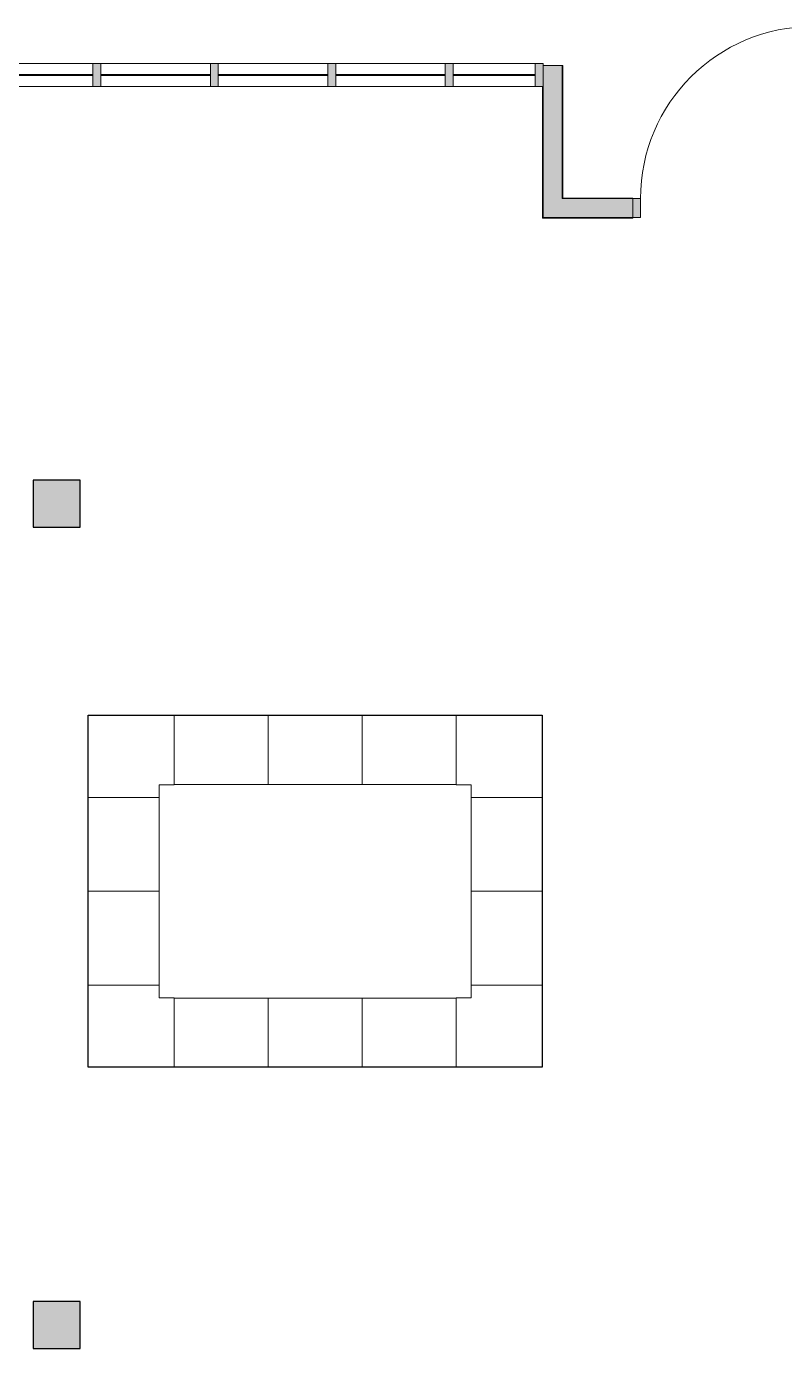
# Model space of a CAD drawing. Header units: inches. Extents: x -3640 to -1418, y -3630 to 137.
# Drawn here: x -2424.1 to -2230.5, y -3246.6 to -2908.6 of the extents above; entities that cross this region are included whole.
import ezdxf

# ---------------------------------------------------------------- set-up
doc = ezdxf.new("R2010")
doc.units = ezdxf.units.IN
doc.header["$MEASUREMENT"] = 0
for name, color, linetype, lineweight in [('A-DOOR', 31, 'Continuous', 13), ('A-DOOR-FRAM', 31, 'Continuous', 13), ('A-FLOR', 192, 'Continuous', 13), ('A-GLAZ-CURT', 52, 'Continuous', 13), ('A-GLAZ-CWMG', 51, 'Continuous', 13), ('A-WALL-PATT', 111, 'Continuous', 13), ('I-WALL', 2, 'Continuous', 13), ('S-COLS', 52, 'Continuous', 13)]:
    doc.layers.add(name, color=color, linetype=linetype, lineweight=lineweight)

# ---------------------------------------------------------------- blocks, each defined once
blk = doc.blocks.new('15830016-STRUCT_MARTINEZ-MOORE_CENTRAL_v2018_rvt-1-DIMENSION PLAN - LEVEL 1 _567_ - 2__ - CAD')
at = {"layer": 'S-COLS', "lineweight": 5}
for points in [[(-2410.4, -3036.58), (-2410.4, -3024.58), (-2422.4, -3024.58), (-2422.4, -3036.58)], [(-2410.4, -3246.58), (-2410.4, -3234.58), (-2422.4, -3234.58), (-2422.4, -3246.58)]]:
    blk.add_hatch(color=50, dxfattribs=at).paths.add_polyline_path(points, flags=0)
at = {"layer": 'A-FLOR', "color": 253, "lineweight": 25}
for p, q in [((-2408.4, -3084.63), (-2292.4, -3084.63)), ((-2408.4, -3174.63), (-2408.4, -3084.63)), ((-2292.4, -3084.63), (-2292.4, -3174.63)), ((-2292.4, -3174.63), (-2408.4, -3174.63))]:
    blk.add_line(p, q, dxfattribs=at)
at = {"layer": 'S-COLS', "color": 253, "lineweight": 25}
for p, q in [((-2410.4, -3024.58), (-2422.4, -3024.58)), ((-2422.4, -3024.58), (-2422.4, -3036.58)), ((-2410.4, -3036.58), (-2410.4, -3024.58)), ((-2422.4, -3036.58), (-2410.4, -3036.58)), ((-2410.4, -3234.58), (-2422.4, -3234.58)), ((-2422.4, -3234.58), (-2422.4, -3246.58)), ((-2410.4, -3246.58), (-2410.4, -3234.58)), ((-2422.4, -3246.58), (-2410.4, -3246.58))]:
    blk.add_line(p, q, dxfattribs=at)
blk = doc.blocks.new('Basic Wall _ B3-4 7_8_-BSALS - ___-3567897-DIMENSION PLAN - LEVEL 1 _567_ - 2__ - CAD')
at = {"layer": 'I-WALL', "lineweight": 20}
for p, q in [((-2287.27, -2952.58), (-2287.15, -2952.46)), ((-2287.15, -2952.46), (-2269.27, -2952.46)), ((-2269.27, -2952.46), (-2269.27, -2952.58)), ((-2221.27, -2952.58), (-2221.27, -2952.46)), ((-2221.27, -2952.46), (-2219.4, -2952.46))]:
    blk.add_line(p, q, dxfattribs=at)
blk = doc.blocks.new('Basic Wall _ B3-4 7_8_-BSALS - ___-3567896-DIMENSION PLAN - LEVEL 1 _567_ - 2__ - CAD')
at = {"layer": 'I-WALL', "lineweight": 20}
for p, q in [((-2292.27, -2957.58), (-2292.15, -2957.46)), ((-2269.27, -2957.46), (-2269.27, -2957.58)), ((-2221.27, -2957.58), (-2221.27, -2957.46)), ((-2292.27, -2957.58), (-2269.27, -2957.58)), ((-2221.27, -2957.58), (-2219.4, -2957.58))]:
    blk.add_line(p, q, dxfattribs=at)
blk = doc.blocks.new('Basic Wall _ B3-4 7_8_-BSALS - ___-3567899-DIMENSION PLAN - LEVEL 1 _567_ - 2__ - CAD')
at = {"layer": 'I-WALL', "lineweight": 20}
for p, q in [((-2287.27, -2918.58), (-2287.15, -2918.58)), ((-2287.15, -2918.58), (-2287.15, -2952.46)), ((-2287.15, -2952.46), (-2287.27, -2952.58))]:
    blk.add_line(p, q, dxfattribs=at)
blk = doc.blocks.new('Basic Wall _ B3-4 7_8_-BSALS - ___-3567898-DIMENSION PLAN - LEVEL 1 _567_ - 2__ - CAD')
at = {"layer": 'I-WALL', "lineweight": 20}
for p in [(-2292.27, -2923.96), (-2292.15, -2957.46)]:
    blk.add_line(p, (-2292.27, -2957.58), dxfattribs=at)
blk = doc.blocks.new('System Panel - interior glazed panels-383783-DIMENSION PLAN - LEVEL 1 _567_ - 2__ - CAD')
at = {"layer": 'A-GLAZ-CURT', "lineweight": 9}
blk.add_hatch(color=90, dxfattribs=at).paths.add_polyline_path([(-10.5, 0.125), (-10.5, -0.125), (10.5, -0.125), (10.5, 0.125)], flags=0)
at = {"layer": 'A-GLAZ-CURT', "lineweight": 20}
for p, q in [((10.5, 0.125), (-10.5, 0.125)), ((-10.5, 0.125), (-10.5, -0.125)), ((10.5, -0.125), (10.5, 0.125)), ((-10.5, -0.125), (10.5, -0.125))]:
    blk.add_line(p, q, dxfattribs=at)
blk = doc.blocks.new('System Panel - interior glazed panels-383784-DIMENSION PLAN - LEVEL 1 _567_ - 2__ - CAD')
at = {"layer": 'A-GLAZ-CURT', "lineweight": 9}
blk.add_hatch(color=90, dxfattribs=at).paths.add_polyline_path([(-14, 0.125), (-14, -0.125), (14, -0.125), (14, 0.125)], flags=0)
at = {"layer": 'A-GLAZ-CURT', "lineweight": 20}
for p, q in [((14, 0.125), (-14, 0.125)), ((-14, 0.125), (-14, -0.125)), ((14, -0.125), (14, 0.125)), ((-14, -0.125), (14, -0.125))]:
    blk.add_line(p, q, dxfattribs=at)
blk = doc.blocks.new('Rectangular Mullion - 6 x 6 interior mullion-1860149-DIMENSION PLAN - LEVEL 1 _567_ - 2__ - CAD')
at = {"layer": 'A-GLAZ-CWMG', "lineweight": 9}
for p, q in [((-2428.15, -2918.08), (-2407.15, -2918.08)), ((-2407.15, -2923.96), (-2428.15, -2923.96))]:
    blk.add_line(p, q, dxfattribs=at)
blk = doc.blocks.new('Rectangular Mullion - 6 x 6 interior mullion-1860150-DIMENSION PLAN - LEVEL 1 _567_ - 2__ - CAD')
at = {"layer": 'A-GLAZ-CWMG', "lineweight": 9}
for p, q in [((-2345.15, -2918.08), (-2317.15, -2918.08)), ((-2317.15, -2923.96), (-2345.15, -2923.96))]:
    blk.add_line(p, q, dxfattribs=at)
blk = doc.blocks.new('Rectangular Mullion - 2 x 6 interior mullion-383792-DIMENSION PLAN - LEVEL 1 _567_ - 2__ - CAD')
at = {"layer": 'A-GLAZ-CWMG', "lineweight": 9}
blk.add_hatch(color=90, dxfattribs=at).paths.add_polyline_path([(-1, -2.9375), (-1, 2.9375), (1, 2.9375), (1, -2.9375)], flags=0)
at = {"layer": 'A-GLAZ-CWMG', "lineweight": 20}
for p, q in [((-1, 2.9375), (1, 2.9375)), ((-1, -2.9375), (-1, 2.9375)), ((1, 2.9375), (1, -2.9375)), ((1, -2.9375), (-1, -2.9375))]:
    blk.add_line(p, q, dxfattribs=at)
blk = doc.blocks.new('Rectangular Mullion - 2 x 6 interior mullion-383801-DIMENSION PLAN - LEVEL 1 _567_ - 2__ - CAD')
at = {"layer": 'A-GLAZ-CWMG', "lineweight": 9}
blk.add_hatch(color=90, dxfattribs=at).paths.add_polyline_path([(0, -2.94), (0, 2.94), (-2, 2.94), (-2, -2.94)], flags=0)
at = {"layer": 'A-GLAZ-CWMG', "lineweight": 20}
for p, q in [((0, 2.94), (-2, 2.94)), ((-2, 2.94), (-2, -2.94)), ((0, -2.94), (0, 2.94)), ((-2, -2.94), (0, -2.94))]:
    blk.add_line(p, q, dxfattribs=at)
blk = doc.blocks.new('Rectangular Mullion - 6 x 6 interior mullion-1860156-DIMENSION PLAN - LEVEL 1 _567_ - 2__ - CAD')
at = {"layer": 'A-GLAZ-CWMG', "lineweight": 9}
for p, q in [((-2405.15, -2918.08), (-2377.15, -2918.08)), ((-2377.15, -2923.96), (-2405.15, -2923.96))]:
    blk.add_line(p, q, dxfattribs=at)
blk = doc.blocks.new('Rectangular Mullion - 2 x 6 interior mullion-383809-DIMENSION PLAN - LEVEL 1 _567_ - 2__ - CAD')
at = {"layer": 'A-GLAZ-CWMG', "lineweight": 9}
blk.add_hatch(color=90, dxfattribs=at).paths.add_polyline_path([(-1, -2.94), (-1, 2.94), (1, 2.94), (1, -2.94)], flags=0)
at = {"layer": 'A-GLAZ-CWMG', "lineweight": 20}
for p, q in [((-1, 2.94), (1, 2.94)), ((-1, -2.94), (-1, 2.94)), ((1, 2.94), (1, -2.94)), ((1, -2.94), (-1, -2.94))]:
    blk.add_line(p, q, dxfattribs=at)
blk = doc.blocks.new('Door-A1_4-BSALS - A1_4-44x84-BSALS-3442762-DIMENSION PLAN - LEVEL 1 _567_ - 2__ - CAD')
at = {"layer": 'A-DOOR-FRAM', "lineweight": 20}
h = blk.add_hatch(color=10, dxfattribs=at)
h.paths.add_polyline_path([(-22, -2.4375), (-22, 2.4375), (-24, 2.4375), (-24, -2.4375)], flags=0)
h.paths.add_polyline_path([(24, -2.4375), (24, 2.4375), (22, 2.4375), (22, -2.4375)], flags=0)
at = {"layer": 'A-DOOR', "lineweight": 20}
for p, q in [((20.25, 46.4375), (20.25, 2.4375)), ((22, 46.4375), (20.25, 46.4375)), ((22, 2.4375), (22, 46.4375)), ((20.25, 2.4375), (22, 2.4375))]:
    blk.add_line(p, q, dxfattribs=at)
at = {"layer": 'A-DOOR', "lineweight": 9}
blk.add_arc((22, 2.4375), 44, 90, 180, dxfattribs=at)
at = {"layer": 'A-DOOR-FRAM', "lineweight": 20}
for p, q in [((-22, 2.4375), (-24, 2.4375)), ((-24, 2.4375), (-24, -2.4375)), ((-22, -2.4375), (-22, 2.4375)), ((24, 2.4375), (22, 2.4375)), ((22, 2.4375), (22, -2.4375)), ((24, -2.4375), (24, 2.4375)), ((-24, -2.4375), (-22, -2.4375)), ((22, -2.4375), (24, -2.4375))]:
    blk.add_line(p, q, dxfattribs=at)

msp = doc.modelspace()

# ---------------------------------------------------------------- block references
at = {"lineweight": 5}
msp.add_blockref('15830016-STRUCT_MARTINEZ-MOORE_CENTRAL_v2018_rvt-1-DIMENSION PLAN - LEVEL 1 _567_ - 2__ - CAD', (0, 0), dxfattribs=at)

# ---------------------------------------------------------------- next in the draw order: hatches: boundary and pattern name
at = {"layer": 'A-WALL-PATT', "lineweight": 5}
msp.add_hatch(color=50, dxfattribs=at).paths.add_polyline_path([(-2287.27, -2952.58), (-2287.27, -2918.58), (-2292.15, -2918.58), (-2292.15, -2952.58)], flags=0)
h = msp.add_hatch(color=50, dxfattribs=at)
h.paths.add_polyline_path([(-2219.27, -2957.46), (-2219.27, -2952.58), (-2221.27, -2952.58), (-2221.27, -2957.46)], flags=0)
h.paths.add_polyline_path([(-2269.27, -2957.46), (-2269.27, -2952.58), (-2292.15, -2952.58), (-2292.15, -2957.46)], flags=0)

# ---------------------------------------------------------------- next in the draw order: linework, layer by layer
at = {"layer": 'A-FLOR', "lineweight": 20}
for p, q in [((-2292.4, -3084.69), (-2408.4, -3084.69)), ((-2386.4, -3102.43), (-2386.4, -3084.69)), ((-2362.4, -3084.69), (-2362.4, -3102.35)), ((-2338.4, -3102.35), (-2338.4, -3084.69)), ((-2314.4, -3084.69), (-2314.4, -3102.43)), ((-2390.25, -3156.95), (-2390.25, -3102.43)), ((-2390.25, -3102.43), (-2386.4, -3102.43)), ((-2386.4, -3102.35), (-2314.4, -3102.35)), ((-2314.4, -3102.43), (-2310.55, -3102.43)), ((-2310.55, -3102.43), (-2310.55, -3156.95)), ((-2408.4, -3105.69), (-2390.25, -3105.69)), ((-2310.55, -3105.69), (-2292.4, -3105.69)), ((-2390.25, -3129.69), (-2408.4, -3129.69)), ((-2292.4, -3129.69), (-2310.55, -3129.69)), ((-2390.25, -3153.69), (-2408.4, -3153.69)), ((-2292.4, -3153.69), (-2310.55, -3153.69)), ((-2386.4, -3156.95), (-2390.25, -3156.95)), ((-2386.4, -3174.63), (-2386.4, -3156.95)), ((-2314.4, -3157.03), (-2386.4, -3157.03)), ((-2362.4, -3157.03), (-2362.4, -3174.63)), ((-2338.4, -3174.63), (-2338.4, -3157.03)), ((-2310.55, -3156.95), (-2314.4, -3156.95)), ((-2314.4, -3156.95), (-2314.4, -3174.63))]:
    msp.add_line(p, q, dxfattribs=at)
at = {"layer": 'I-WALL', "lineweight": 20}
for p, q in [((-2287.27, -2918.58), (-2292.15, -2918.58)), ((-2292.15, -2918.58), (-2292.15, -2957.46)), ((-2287.27, -2952.58), (-2287.27, -2918.58)), ((-2269.27, -2952.58), (-2287.27, -2952.58)), ((-2269.27, -2957.46), (-2269.27, -2952.58)), ((-2292.15, -2957.46), (-2269.27, -2957.46))]:
    msp.add_line(p, q, dxfattribs=at)

# ---------------------------------------------------------------- next in the draw order: block references
at = {"layer": 'A-DOOR', "lineweight": 20}
msp.add_blockref('Door-A1_4-BSALS - A1_4-44x84-BSALS-3442762-DIMENSION PLAN - LEVEL 1 _567_ - 2__ - CAD', (-2245.27, -2955.02), dxfattribs=at)
at = {"layer": 'A-GLAZ-CURT', "lineweight": 9, "rotation": 180}
for name, p in [('System Panel - interior glazed panels-383783-DIMENSION PLAN - LEVEL 1 _567_ - 2__ - CAD', (-2417.65, -2921.02)), ('System Panel - interior glazed panels-383784-DIMENSION PLAN - LEVEL 1 _567_ - 2__ - CAD', (-2391.15, -2921.02)), ('System Panel - interior glazed panels-383784-DIMENSION PLAN - LEVEL 1 _567_ - 2__ - CAD', (-2361.15, -2921.02)), ('System Panel - interior glazed panels-383784-DIMENSION PLAN - LEVEL 1 _567_ - 2__ - CAD', (-2331.15, -2921.02)), ('System Panel - interior glazed panels-383783-DIMENSION PLAN - LEVEL 1 _567_ - 2__ - CAD', (-2304.65, -2921.02))]:
    msp.add_blockref(name, p, dxfattribs=at)
at = {"layer": 'A-GLAZ-CWMG', "lineweight": 9}
for name, p in [('Rectangular Mullion - 6 x 6 interior mullion-1860149-DIMENSION PLAN - LEVEL 1 _567_ - 2__ - CAD', (0, 0)), ('Rectangular Mullion - 6 x 6 interior mullion-1860156-DIMENSION PLAN - LEVEL 1 _567_ - 2__ - CAD', (0, 0)), ('Rectangular Mullion - 6 x 6 interior mullion-1860150-DIMENSION PLAN - LEVEL 1 _567_ - 2__ - CAD', (-30, 0)), ('Rectangular Mullion - 6 x 6 interior mullion-1860150-DIMENSION PLAN - LEVEL 1 _567_ - 2__ - CAD', (0, 0)), ('Rectangular Mullion - 6 x 6 interior mullion-1860149-DIMENSION PLAN - LEVEL 1 _567_ - 2__ - CAD', (113, 0)), ('Rectangular Mullion - 2 x 6 interior mullion-383801-DIMENSION PLAN - LEVEL 1 _567_ - 2__ - CAD', (-2292.15, -2921.02))]:
    msp.add_blockref(name, p, dxfattribs=at)
at = {"layer": 'A-GLAZ-CWMG', "lineweight": 9, "extrusion": (0, 0, -1)}
for name, p in [('Rectangular Mullion - 2 x 6 interior mullion-383792-DIMENSION PLAN - LEVEL 1 _567_ - 2__ - CAD', (2406.15, -2921.02)), ('Rectangular Mullion - 2 x 6 interior mullion-383809-DIMENSION PLAN - LEVEL 1 _567_ - 2__ - CAD', (2376.15, -2921.02)), ('Rectangular Mullion - 2 x 6 interior mullion-383792-DIMENSION PLAN - LEVEL 1 _567_ - 2__ - CAD', (2346.15, -2921.02)), ('Rectangular Mullion - 2 x 6 interior mullion-383792-DIMENSION PLAN - LEVEL 1 _567_ - 2__ - CAD', (2316.15, -2921.02))]:
    msp.add_blockref(name, p, dxfattribs=at)
at = {"layer": 'I-WALL', "lineweight": 20}
for name in ['Basic Wall _ B3-4 7_8_-BSALS - ___-3567899-DIMENSION PLAN - LEVEL 1 _567_ - 2__ - CAD', 'Basic Wall _ B3-4 7_8_-BSALS - ___-3567898-DIMENSION PLAN - LEVEL 1 _567_ - 2__ - CAD', 'Basic Wall _ B3-4 7_8_-BSALS - ___-3567897-DIMENSION PLAN - LEVEL 1 _567_ - 2__ - CAD', 'Basic Wall _ B3-4 7_8_-BSALS - ___-3567896-DIMENSION PLAN - LEVEL 1 _567_ - 2__ - CAD']:
    msp.add_blockref(name, (0, 0), dxfattribs=at)

doc.saveas('drawing.dxf')
